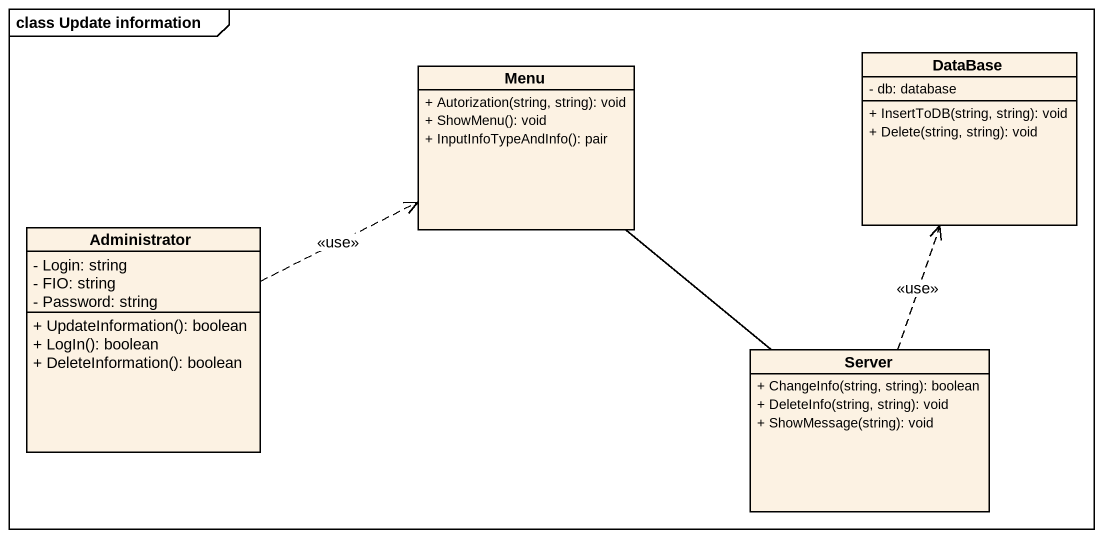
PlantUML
@startuml
mainframe class Update information
hide circle
hide empty members
skinparam classAttributeIconSize 0
class Menu {
  + Autorization(string, string): void
  + ShowMenu(): void
  + InputInfoTypeAndInfo(): pair
}
class "DataBase" as DataBase_ {
  - db: database
  + InsertToDB(string, string): void
  + Delete(string, string): void
}
class Administrator {
  - Login: string
  - FIO: string
  - Password: string
  + UpdateInformation(): boolean
  + LogIn(): boolean
  + DeleteInformation(): boolean
}
class Server {
  + ChangeInfo(string, string): boolean
  + DeleteInfo(string, string): void
  + ShowMessage(string): void
}
Administrator .right.> Menu : <<use>>
Server -up- Menu
Server .up.> DataBase_ : <<use>>
@enduml
